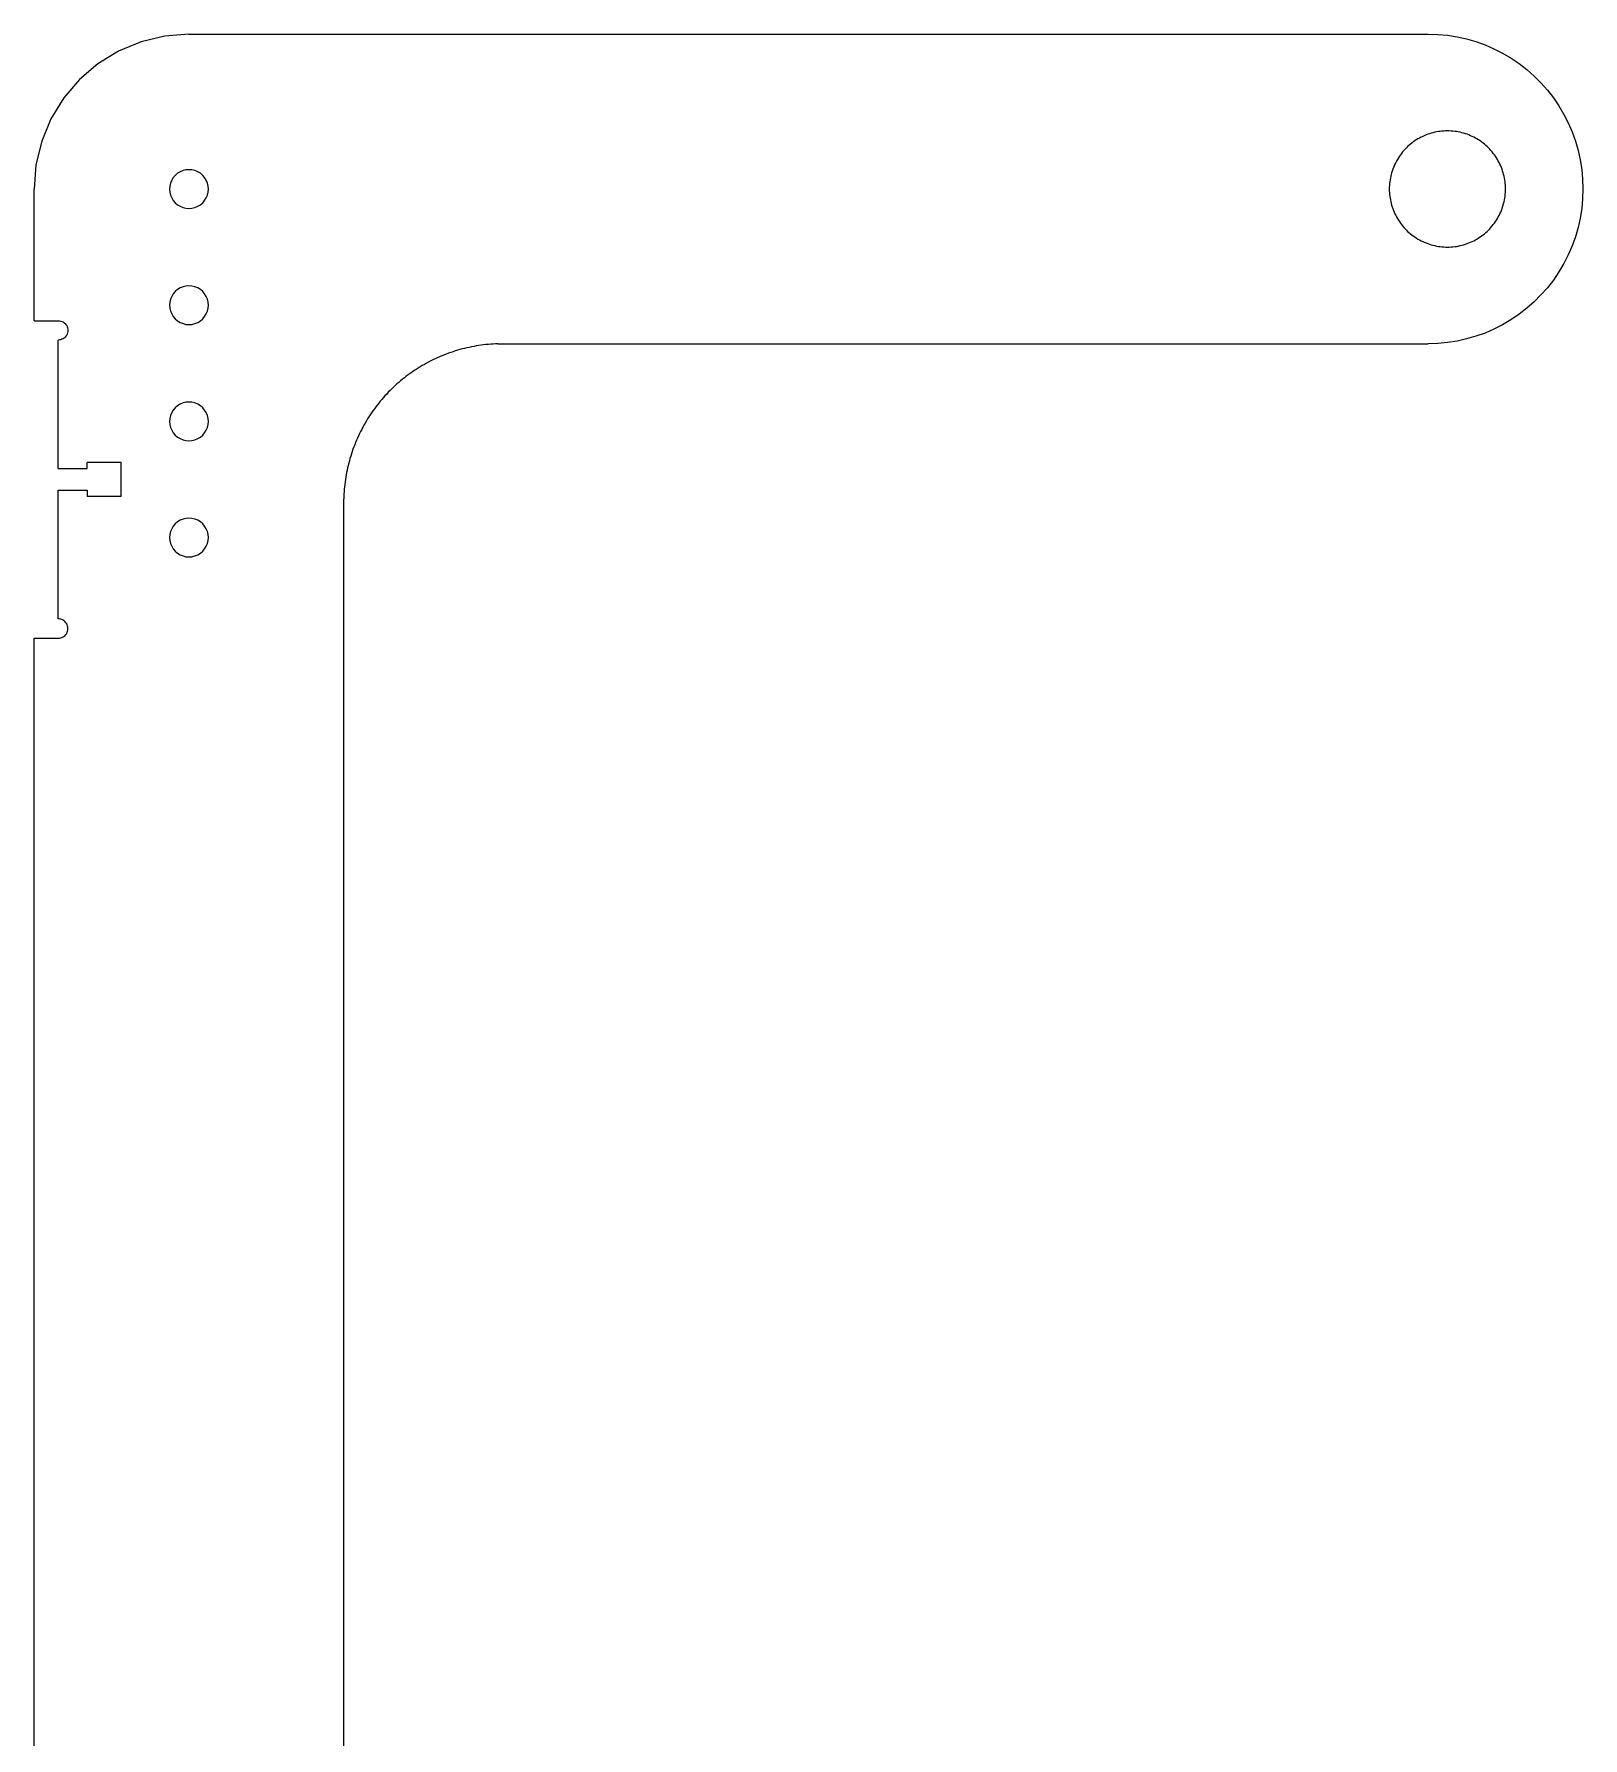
# Model space of a CAD drawing. Extents: x -100 to 100, y -46 to 46.
# Drawn here: x 29.6 to 49.6, y 23.92 to 45.92 of the extents above; entities that cross this region are included whole.
import ezdxf

# ---------------------------------------------------------------- set-up
doc = ezdxf.new("R2010")
doc.units = 0
doc.header["$MEASUREMENT"] = 0
doc.layers.get('0').update_dxf_attribs({"linetype": 'CONTINUOUS'})

msp = doc.modelspace()

# ---------------------------------------------------------------- linework, layer by layer
for p, q in [((30.982, 45.818), (30.692, 45.698)), ((31.287, 45.892), (30.982, 45.818)), ((31.6, 45.916), (31.287, 45.892)), ((31.6, 45.916), (47.6, 45.917)), ((47.6, 45.917), (47.725, 45.913)), ((47.725, 45.913), (47.851, 45.901)), ((47.851, 45.901), (47.975, 45.882)), ((47.975, 45.882), (48.097, 45.854)), ((48.097, 45.854), (48.218, 45.819)), ((48.218, 45.819), (48.336, 45.777)), ((48.336, 45.777), (48.451, 45.727)), ((30.692, 45.698), (30.424, 45.534)), ((48.451, 45.727), (48.563, 45.67)), ((48.563, 45.67), (48.672, 45.606)), ((48.672, 45.606), (48.775, 45.535)), ((30.186, 45.331), (29.982, 45.092)), ((30.424, 45.534), (30.186, 45.331)), ((48.775, 45.535), (48.875, 45.458)), ((48.875, 45.458), (48.969, 45.375)), ((48.969, 45.375), (49.058, 45.286)), ((49.058, 45.286), (49.141, 45.192)), ((49.141, 45.192), (49.218, 45.093)), ((29.982, 45.092), (29.818, 44.824)), ((49.218, 45.093), (49.289, 44.989)), ((49.289, 44.989), (49.353, 44.88)), ((49.353, 44.88), (49.41, 44.769)), ((29.818, 44.824), (29.698, 44.534)), ((47.756, 44.661), (47.733, 44.658)), ((47.779, 44.664), (47.756, 44.661)), ((47.803, 44.665), (47.779, 44.664)), ((47.826, 44.667), (47.803, 44.665)), ((47.85, 44.667), (47.826, 44.667)), ((47.873, 44.667), (47.85, 44.667)), ((47.897, 44.665), (47.873, 44.667)), ((47.92, 44.664), (47.897, 44.665)), ((47.944, 44.661), (47.92, 44.664)), ((47.967, 44.658), (47.944, 44.661)), ((49.41, 44.769), (49.459, 44.653)), ((29.698, 44.534), (29.624, 44.229)), ((47.32, 44.447), (47.303, 44.43)), ((47.336, 44.464), (47.32, 44.447)), ((47.354, 44.48), (47.336, 44.464)), ((47.372, 44.495), (47.354, 44.48)), ((47.39, 44.51), (47.372, 44.495)), ((47.409, 44.524), (47.39, 44.51)), ((47.428, 44.537), (47.409, 44.524)), ((47.448, 44.55), (47.428, 44.537)), ((47.468, 44.563), (47.448, 44.55)), ((47.489, 44.574), (47.468, 44.563)), ((47.509, 44.585), (47.489, 44.574)), ((47.531, 44.596), (47.509, 44.585)), ((47.552, 44.605), (47.531, 44.596)), ((47.574, 44.614), (47.552, 44.605)), ((47.596, 44.623), (47.574, 44.614)), ((47.618, 44.63), (47.596, 44.623)), ((47.641, 44.637), (47.618, 44.63)), ((47.663, 44.643), (47.641, 44.637)), ((47.686, 44.649), (47.663, 44.643)), ((47.709, 44.654), (47.686, 44.649)), ((47.733, 44.658), (47.709, 44.654)), ((47.99, 44.654), (47.967, 44.658)), ((48.013, 44.649), (47.99, 44.654)), ((48.036, 44.643), (48.013, 44.649)), ((48.059, 44.637), (48.036, 44.643)), ((48.082, 44.63), (48.059, 44.637)), ((48.104, 44.623), (48.082, 44.63)), ((48.126, 44.614), (48.104, 44.623)), ((48.148, 44.605), (48.126, 44.614)), ((48.169, 44.596), (48.148, 44.605)), ((48.19, 44.585), (48.169, 44.596)), ((48.211, 44.574), (48.19, 44.585)), ((48.232, 44.563), (48.211, 44.574)), ((48.252, 44.55), (48.232, 44.563)), ((48.271, 44.537), (48.252, 44.55)), ((48.291, 44.524), (48.271, 44.537)), ((48.31, 44.51), (48.291, 44.524)), ((48.328, 44.495), (48.31, 44.51)), ((48.346, 44.48), (48.328, 44.495)), ((48.363, 44.464), (48.346, 44.48)), ((48.38, 44.447), (48.363, 44.464)), ((48.397, 44.43), (48.38, 44.447)), ((49.459, 44.653), (49.502, 44.535)), ((49.502, 44.535), (49.537, 44.414)), ((29.624, 44.229), (29.6, 43.916)), ((47.171, 44.236), (47.162, 44.215)), ((47.182, 44.257), (47.171, 44.236)), ((47.193, 44.278), (47.182, 44.257)), ((47.204, 44.299), (47.193, 44.278)), ((47.217, 44.319), (47.204, 44.299)), ((47.23, 44.339), (47.217, 44.319)), ((47.243, 44.358), (47.23, 44.339)), ((47.257, 44.377), (47.243, 44.358)), ((47.272, 44.395), (47.257, 44.377)), ((47.287, 44.413), (47.272, 44.395)), ((47.303, 44.43), (47.287, 44.413)), ((48.412, 44.413), (48.397, 44.43)), ((48.428, 44.395), (48.412, 44.413)), ((48.443, 44.377), (48.428, 44.395)), ((48.457, 44.358), (48.443, 44.377)), ((48.47, 44.339), (48.457, 44.358)), ((48.483, 44.319), (48.47, 44.339)), ((48.495, 44.299), (48.483, 44.319)), ((48.507, 44.278), (48.495, 44.299)), ((48.518, 44.257), (48.507, 44.278)), ((48.529, 44.236), (48.518, 44.257)), ((48.538, 44.215), (48.529, 44.236)), ((49.537, 44.414), (49.564, 44.292)), ((49.564, 44.292), (49.584, 44.168)), ((31.377, 44.03), (31.362, 43.994)), ((31.398, 44.063), (31.377, 44.03)), ((31.423, 44.093), (31.398, 44.063)), ((31.453, 44.119), (31.423, 44.093)), ((31.486, 44.139), (31.453, 44.119)), ((31.523, 44.154), (31.486, 44.139)), ((31.561, 44.163), (31.523, 44.154)), ((31.6, 44.166), (31.561, 44.163)), ((31.639, 44.163), (31.6, 44.166)), ((31.677, 44.154), (31.639, 44.163)), ((31.713, 44.139), (31.677, 44.154)), ((31.747, 44.119), (31.713, 44.139)), ((31.777, 44.093), (31.747, 44.119)), ((31.802, 44.063), (31.777, 44.093)), ((31.823, 44.03), (31.802, 44.063)), ((31.838, 43.994), (31.823, 44.03)), ((47.106, 44.011), (47.103, 43.988)), ((47.109, 44.034), (47.106, 44.011)), ((47.113, 44.057), (47.109, 44.034)), ((47.118, 44.081), (47.113, 44.057)), ((47.123, 44.103), (47.118, 44.081)), ((47.13, 44.126), (47.123, 44.103)), ((47.137, 44.149), (47.13, 44.126)), ((47.144, 44.171), (47.137, 44.149)), ((47.153, 44.193), (47.144, 44.171)), ((47.162, 44.215), (47.153, 44.193)), ((48.547, 44.193), (48.538, 44.215)), ((48.556, 44.171), (48.547, 44.193)), ((48.563, 44.149), (48.556, 44.171)), ((48.57, 44.126), (48.563, 44.149)), ((48.576, 44.103), (48.57, 44.126)), ((48.582, 44.081), (48.576, 44.103)), ((48.587, 44.057), (48.582, 44.081)), ((48.591, 44.034), (48.587, 44.057)), ((48.594, 44.011), (48.591, 44.034)), ((48.597, 43.988), (48.594, 44.011)), ((49.584, 44.168), (49.596, 44.043)), ((49.596, 44.043), (49.6, 43.917)), ((29.6, 42.216), (29.6, 43.916)), ((31.353, 43.955), (31.35, 43.916)), ((31.35, 43.916), (31.353, 43.877)), ((31.362, 43.994), (31.353, 43.955)), ((31.353, 43.877), (31.362, 43.839)), ((31.362, 43.839), (31.377, 43.803)), ((31.377, 43.803), (31.398, 43.769)), ((31.802, 43.769), (31.823, 43.803)), ((31.823, 43.803), (31.838, 43.839)), ((31.847, 43.955), (31.838, 43.994)), ((31.838, 43.839), (31.847, 43.877)), ((31.85, 43.916), (31.847, 43.955)), ((31.847, 43.877), (31.85, 43.916)), ((47.101, 43.964), (47.1, 43.941)), ((47.1, 43.941), (47.1, 43.917)), ((47.1, 43.917), (47.1, 43.893)), ((47.1, 43.893), (47.101, 43.87)), ((47.103, 43.988), (47.101, 43.964)), ((47.101, 43.87), (47.103, 43.846)), ((47.103, 43.846), (47.106, 43.823)), ((47.106, 43.823), (47.109, 43.8)), ((47.109, 43.8), (47.113, 43.776)), ((48.587, 43.776), (48.591, 43.8)), ((48.591, 43.8), (48.594, 43.823)), ((48.594, 43.823), (48.597, 43.846)), ((48.598, 43.964), (48.597, 43.988)), ((48.597, 43.846), (48.598, 43.87)), ((48.6, 43.941), (48.598, 43.964)), ((48.598, 43.87), (48.6, 43.893)), ((48.6, 43.917), (48.6, 43.941)), ((48.6, 43.893), (48.6, 43.917)), ((49.596, 43.791), (49.584, 43.666)), ((49.6, 43.917), (49.596, 43.791)), ((31.398, 43.769), (31.423, 43.74)), ((31.423, 43.74), (31.453, 43.714)), ((31.453, 43.714), (31.486, 43.694)), ((31.486, 43.694), (31.523, 43.679)), ((31.523, 43.679), (31.561, 43.669)), ((31.561, 43.669), (31.6, 43.666)), ((31.6, 43.666), (31.639, 43.669)), ((31.639, 43.669), (31.677, 43.679)), ((31.677, 43.679), (31.713, 43.694)), ((31.713, 43.694), (31.747, 43.714)), ((31.747, 43.714), (31.777, 43.74)), ((31.777, 43.74), (31.802, 43.769)), ((47.113, 43.776), (47.118, 43.753)), ((47.118, 43.753), (47.123, 43.73)), ((47.123, 43.73), (47.13, 43.708)), ((47.13, 43.708), (47.137, 43.685)), ((47.137, 43.685), (47.144, 43.663)), ((47.144, 43.663), (47.153, 43.641)), ((47.153, 43.641), (47.162, 43.619)), ((47.162, 43.619), (47.171, 43.598)), ((47.171, 43.598), (47.182, 43.576)), ((47.182, 43.576), (47.193, 43.556)), ((48.507, 43.556), (48.518, 43.576)), ((48.518, 43.576), (48.529, 43.598)), ((48.529, 43.598), (48.538, 43.619)), ((48.538, 43.619), (48.547, 43.641)), ((48.547, 43.641), (48.556, 43.663)), ((48.556, 43.663), (48.563, 43.685)), ((48.563, 43.685), (48.57, 43.708)), ((48.57, 43.708), (48.576, 43.73)), ((48.576, 43.73), (48.582, 43.753)), ((48.582, 43.753), (48.587, 43.776)), ((49.584, 43.666), (49.564, 43.542)), ((47.193, 43.556), (47.204, 43.535)), ((47.204, 43.535), (47.217, 43.515)), ((47.217, 43.515), (47.23, 43.495)), ((47.23, 43.495), (47.243, 43.476)), ((47.243, 43.476), (47.257, 43.457)), ((47.257, 43.457), (47.272, 43.439)), ((47.272, 43.439), (47.287, 43.421)), ((47.287, 43.421), (47.303, 43.404)), ((47.303, 43.404), (47.32, 43.387)), ((47.32, 43.387), (47.336, 43.37)), ((47.336, 43.37), (47.354, 43.354)), ((47.354, 43.354), (47.372, 43.339)), ((48.328, 43.339), (48.346, 43.354)), ((48.346, 43.354), (48.363, 43.37)), ((48.363, 43.37), (48.38, 43.387)), ((48.38, 43.387), (48.397, 43.404)), ((48.397, 43.404), (48.412, 43.421)), ((48.412, 43.421), (48.428, 43.439)), ((48.428, 43.439), (48.443, 43.457)), ((48.443, 43.457), (48.457, 43.476)), ((48.457, 43.476), (48.47, 43.495)), ((48.47, 43.495), (48.483, 43.515)), ((48.483, 43.515), (48.495, 43.535)), ((48.495, 43.535), (48.507, 43.556)), ((49.537, 43.42), (49.502, 43.299)), ((49.564, 43.542), (49.537, 43.42)), ((47.372, 43.339), (47.39, 43.324)), ((47.39, 43.324), (47.409, 43.31)), ((47.409, 43.31), (47.428, 43.297)), ((47.428, 43.297), (47.448, 43.284)), ((47.448, 43.284), (47.468, 43.271)), ((47.468, 43.271), (47.489, 43.26)), ((47.489, 43.26), (47.509, 43.249)), ((47.509, 43.249), (47.531, 43.238)), ((47.531, 43.238), (47.552, 43.229)), ((47.552, 43.229), (47.574, 43.22)), ((47.574, 43.22), (47.596, 43.211)), ((47.596, 43.211), (47.618, 43.204)), ((47.618, 43.204), (47.641, 43.197)), ((47.641, 43.197), (47.663, 43.191)), ((47.663, 43.191), (47.686, 43.185)), ((47.686, 43.185), (47.709, 43.18)), ((47.709, 43.18), (47.733, 43.176)), ((47.733, 43.176), (47.756, 43.173)), ((47.756, 43.173), (47.779, 43.17)), ((47.779, 43.17), (47.803, 43.168)), ((47.803, 43.168), (47.826, 43.167)), ((47.826, 43.167), (47.85, 43.167)), ((47.85, 43.167), (47.873, 43.167)), ((47.873, 43.167), (47.897, 43.168)), ((47.897, 43.168), (47.92, 43.17)), ((47.92, 43.17), (47.944, 43.173)), ((47.944, 43.173), (47.967, 43.176)), ((47.967, 43.176), (47.99, 43.18)), ((47.99, 43.18), (48.013, 43.185)), ((48.013, 43.185), (48.036, 43.191)), ((48.036, 43.191), (48.059, 43.197)), ((48.059, 43.197), (48.082, 43.204)), ((48.082, 43.204), (48.104, 43.211)), ((48.104, 43.211), (48.126, 43.22)), ((48.126, 43.22), (48.148, 43.229)), ((48.148, 43.229), (48.169, 43.238)), ((48.169, 43.238), (48.19, 43.249)), ((48.19, 43.249), (48.211, 43.26)), ((48.211, 43.26), (48.232, 43.271)), ((48.232, 43.271), (48.252, 43.284)), ((48.252, 43.284), (48.271, 43.297)), ((48.271, 43.297), (48.291, 43.31)), ((48.291, 43.31), (48.31, 43.324)), ((48.31, 43.324), (48.328, 43.339)), ((49.459, 43.181), (49.41, 43.065)), ((49.502, 43.299), (49.459, 43.181)), ((49.353, 42.953), (49.289, 42.845)), ((49.41, 43.065), (49.353, 42.953)), ((49.218, 42.741), (49.141, 42.642)), ((49.289, 42.845), (49.218, 42.741)), ((31.362, 42.494), (31.353, 42.455)), ((31.377, 42.53), (31.362, 42.494)), ((31.398, 42.563), (31.377, 42.53)), ((31.423, 42.593), (31.398, 42.563)), ((31.453, 42.619), (31.423, 42.593)), ((31.486, 42.639), (31.453, 42.619)), ((31.523, 42.654), (31.486, 42.639)), ((31.561, 42.663), (31.523, 42.654)), ((31.6, 42.666), (31.561, 42.663)), ((31.639, 42.663), (31.6, 42.666)), ((31.677, 42.654), (31.639, 42.663)), ((31.713, 42.639), (31.677, 42.654)), ((31.747, 42.619), (31.713, 42.639)), ((31.777, 42.593), (31.747, 42.619)), ((31.802, 42.563), (31.777, 42.593)), ((31.823, 42.53), (31.802, 42.563)), ((31.838, 42.494), (31.823, 42.53)), ((31.847, 42.455), (31.838, 42.494)), ((49.058, 42.548), (48.969, 42.459)), ((49.141, 42.642), (49.058, 42.548)), ((31.353, 42.455), (31.35, 42.416)), ((31.35, 42.416), (31.353, 42.377)), ((31.353, 42.377), (31.362, 42.339)), ((31.362, 42.339), (31.377, 42.303)), ((31.377, 42.303), (31.398, 42.269)), ((31.398, 42.269), (31.423, 42.24)), ((31.777, 42.24), (31.802, 42.269)), ((31.802, 42.269), (31.823, 42.303)), ((31.823, 42.303), (31.838, 42.339)), ((31.838, 42.339), (31.847, 42.377)), ((31.85, 42.416), (31.847, 42.455)), ((31.847, 42.377), (31.85, 42.416)), ((48.775, 42.299), (48.671, 42.228)), ((48.875, 42.376), (48.775, 42.299)), ((48.969, 42.459), (48.875, 42.376)), ((29.6, 42.216), (29.912, 42.216)), ((29.912, 42.216), (29.929, 42.215)), ((29.929, 42.215), (29.945, 42.212)), ((29.945, 42.212), (29.96, 42.207)), ((29.96, 42.207), (29.975, 42.2)), ((29.975, 42.2), (29.988, 42.19)), ((29.988, 42.19), (30.001, 42.18)), ((30.001, 42.18), (30.011, 42.167)), ((30.011, 42.167), (30.021, 42.154)), ((30.021, 42.029), (30.011, 42.015)), ((30.021, 42.154), (30.028, 42.139)), ((30.028, 42.043), (30.021, 42.029)), ((30.028, 42.139), (30.033, 42.124)), ((30.033, 42.059), (30.028, 42.043)), ((30.033, 42.124), (30.036, 42.108)), ((30.036, 42.075), (30.033, 42.059)), ((30.036, 42.108), (30.037, 42.091)), ((30.037, 42.091), (30.036, 42.075)), ((31.423, 42.24), (31.453, 42.214)), ((31.453, 42.214), (31.486, 42.194)), ((31.486, 42.194), (31.523, 42.179)), ((31.523, 42.179), (31.561, 42.169)), ((31.561, 42.169), (31.6, 42.166)), ((31.6, 42.166), (31.639, 42.169)), ((31.639, 42.169), (31.677, 42.179)), ((31.677, 42.179), (31.713, 42.194)), ((31.713, 42.194), (31.747, 42.214)), ((31.747, 42.214), (31.777, 42.24)), ((48.336, 42.057), (48.218, 42.015)), ((48.451, 42.107), (48.336, 42.057)), ((48.563, 42.164), (48.451, 42.107)), ((48.671, 42.228), (48.563, 42.164)), ((29.929, 41.967), (29.912, 41.966)), ((29.912, 40.307), (29.912, 41.966)), ((29.945, 41.971), (29.929, 41.967)), ((29.96, 41.976), (29.945, 41.971)), ((29.975, 41.983), (29.96, 41.976)), ((29.988, 41.992), (29.975, 41.983)), ((30.001, 42.003), (29.988, 41.992)), ((30.011, 42.015), (30.001, 42.003)), ((34.98, 41.806), (34.951, 41.795)), ((35.01, 41.815), (34.98, 41.806)), ((35.039, 41.825), (35.01, 41.815)), ((35.069, 41.834), (35.039, 41.825)), ((35.099, 41.843), (35.069, 41.834)), ((35.129, 41.851), (35.099, 41.843)), ((35.159, 41.858), (35.129, 41.851)), ((35.189, 41.866), (35.159, 41.858)), ((35.22, 41.872), (35.189, 41.866)), ((35.25, 41.879), (35.22, 41.872)), ((35.281, 41.884), (35.25, 41.879)), ((35.312, 41.89), (35.281, 41.884)), ((35.342, 41.895), (35.312, 41.89)), ((35.373, 41.899), (35.342, 41.895)), ((35.404, 41.903), (35.373, 41.899)), ((35.435, 41.907), (35.404, 41.903)), ((35.466, 41.91), (35.435, 41.907)), ((35.497, 41.912), (35.466, 41.91)), ((35.528, 41.914), (35.497, 41.912)), ((35.559, 41.916), (35.528, 41.914)), ((35.59, 41.917), (35.559, 41.916)), ((35.59, 41.917), (47.6, 41.917)), ((47.725, 41.921), (47.6, 41.917)), ((47.85, 41.933), (47.725, 41.921)), ((47.975, 41.952), (47.85, 41.933)), ((48.097, 41.98), (47.975, 41.952)), ((48.218, 42.015), (48.097, 41.98)), ((34.534, 41.588), (34.508, 41.571)), ((34.56, 41.604), (34.534, 41.588)), ((34.586, 41.621), (34.56, 41.604)), ((34.613, 41.637), (34.586, 41.621)), ((34.64, 41.652), (34.613, 41.637)), ((34.667, 41.667), (34.64, 41.652)), ((34.695, 41.682), (34.667, 41.667)), ((34.722, 41.696), (34.695, 41.682)), ((34.75, 41.71), (34.722, 41.696)), ((34.778, 41.724), (34.75, 41.71)), ((34.807, 41.737), (34.778, 41.724)), ((34.835, 41.749), (34.807, 41.737)), ((34.864, 41.761), (34.835, 41.749)), ((34.893, 41.773), (34.864, 41.761)), ((34.922, 41.784), (34.893, 41.773)), ((34.951, 41.795), (34.922, 41.784)), ((34.263, 41.378), (34.24, 41.357)), ((34.286, 41.399), (34.263, 41.378)), ((34.31, 41.42), (34.286, 41.399)), ((34.333, 41.44), (34.31, 41.42)), ((34.357, 41.46), (34.333, 41.44)), ((34.382, 41.479), (34.357, 41.46)), ((34.406, 41.498), (34.382, 41.479)), ((34.431, 41.517), (34.406, 41.498)), ((34.456, 41.535), (34.431, 41.517)), ((34.482, 41.553), (34.456, 41.535)), ((34.508, 41.571), (34.482, 41.553)), ((31.523, 41.154), (31.486, 41.139)), ((31.561, 41.163), (31.523, 41.154)), ((31.6, 41.166), (31.561, 41.163)), ((31.639, 41.163), (31.6, 41.166)), ((31.677, 41.154), (31.639, 41.163)), ((31.713, 41.139), (31.677, 41.154)), ((34.051, 41.152), (34.031, 41.127)), ((34.07, 41.176), (34.051, 41.152)), ((34.09, 41.199), (34.07, 41.176)), ((34.111, 41.223), (34.09, 41.199)), ((34.131, 41.246), (34.111, 41.223)), ((34.153, 41.269), (34.131, 41.246)), ((34.174, 41.292), (34.153, 41.269)), ((34.196, 41.314), (34.174, 41.292)), ((34.218, 41.336), (34.196, 41.314)), ((34.24, 41.357), (34.218, 41.336)), ((31.353, 40.955), (31.35, 40.916)), ((31.362, 40.994), (31.353, 40.955)), ((31.377, 41.03), (31.362, 40.994)), ((31.398, 41.063), (31.377, 41.03)), ((31.423, 41.093), (31.398, 41.063)), ((31.453, 41.119), (31.423, 41.093)), ((31.486, 41.139), (31.453, 41.119)), ((31.747, 41.119), (31.713, 41.139)), ((31.777, 41.093), (31.747, 41.119)), ((31.802, 41.063), (31.777, 41.093)), ((31.823, 41.03), (31.802, 41.063)), ((31.838, 40.994), (31.823, 41.03)), ((31.847, 40.955), (31.838, 40.994)), ((31.85, 40.916), (31.847, 40.955)), ((33.891, 40.922), (33.875, 40.895)), ((33.907, 40.949), (33.891, 40.922)), ((33.923, 40.975), (33.907, 40.949)), ((33.94, 41.001), (33.923, 40.975)), ((33.958, 41.027), (33.94, 41.001)), ((33.976, 41.052), (33.958, 41.027)), ((33.994, 41.077), (33.976, 41.052)), ((34.012, 41.102), (33.994, 41.077)), ((34.031, 41.127), (34.012, 41.102)), ((31.35, 40.916), (31.353, 40.877)), ((31.353, 40.877), (31.362, 40.839)), ((31.362, 40.839), (31.377, 40.803)), ((31.377, 40.803), (31.398, 40.769)), ((31.398, 40.769), (31.423, 40.74)), ((31.423, 40.74), (31.453, 40.714)), ((31.453, 40.714), (31.486, 40.694)), ((31.713, 40.694), (31.747, 40.714)), ((31.747, 40.714), (31.777, 40.74)), ((31.777, 40.74), (31.802, 40.769)), ((31.802, 40.769), (31.823, 40.803)), ((31.823, 40.803), (31.838, 40.839)), ((31.838, 40.839), (31.847, 40.877)), ((31.847, 40.877), (31.85, 40.916)), ((33.776, 40.701), (33.763, 40.673)), ((33.789, 40.73), (33.776, 40.701)), ((33.802, 40.758), (33.789, 40.73)), ((33.816, 40.786), (33.802, 40.758)), ((33.83, 40.813), (33.816, 40.786)), ((33.844, 40.841), (33.83, 40.813)), ((33.859, 40.868), (33.844, 40.841)), ((33.875, 40.895), (33.859, 40.868)), ((31.486, 40.694), (31.523, 40.679)), ((31.523, 40.679), (31.561, 40.669)), ((31.561, 40.669), (31.6, 40.666)), ((31.6, 40.666), (31.639, 40.669)), ((31.639, 40.669), (31.677, 40.679)), ((31.677, 40.679), (31.713, 40.694)), ((33.698, 40.498), (33.688, 40.468)), ((33.708, 40.527), (33.698, 40.498)), ((33.718, 40.557), (33.708, 40.527)), ((33.728, 40.586), (33.718, 40.557)), ((33.74, 40.615), (33.728, 40.586)), ((33.751, 40.644), (33.74, 40.615)), ((33.763, 40.673), (33.751, 40.644)), ((29.912, 40.307), (30.287, 40.307)), ((30.287, 40.307), (30.287, 40.385)), ((30.725, 40.385), (30.287, 40.385)), ((30.725, 39.948), (30.725, 40.385)), ((33.642, 40.287), (33.636, 40.257)), ((33.648, 40.318), (33.642, 40.287)), ((33.655, 40.348), (33.648, 40.318)), ((33.663, 40.378), (33.655, 40.348)), ((33.671, 40.408), (33.663, 40.378)), ((33.679, 40.438), (33.671, 40.408)), ((33.688, 40.468), (33.679, 40.438)), ((33.606, 40.041), (33.603, 40.01)), ((33.608, 40.072), (33.606, 40.041)), ((33.612, 40.103), (33.608, 40.072)), ((33.616, 40.134), (33.612, 40.103)), ((33.62, 40.165), (33.616, 40.134)), ((33.625, 40.196), (33.62, 40.165)), ((33.63, 40.226), (33.625, 40.196)), ((33.636, 40.257), (33.63, 40.226)), ((29.912, 40.026), (30.287, 40.026)), ((29.912, 38.366), (29.912, 40.026)), ((30.287, 40.026), (30.287, 39.948)), ((30.725, 39.948), (30.287, 39.948)), ((33.6, 39.948), (33.599, 39.917)), ((33.599, 7.917), (33.599, 39.917)), ((33.601, 39.979), (33.6, 39.948)), ((33.603, 40.01), (33.601, 39.979)), ((31.453, 39.619), (31.423, 39.593)), ((31.486, 39.639), (31.453, 39.619)), ((31.523, 39.654), (31.486, 39.639)), ((31.561, 39.663), (31.523, 39.654)), ((31.6, 39.666), (31.561, 39.663)), ((31.639, 39.663), (31.6, 39.666)), ((31.677, 39.654), (31.639, 39.663)), ((31.713, 39.639), (31.677, 39.654)), ((31.747, 39.619), (31.713, 39.639)), ((31.777, 39.593), (31.747, 39.619)), ((31.353, 39.455), (31.35, 39.416)), ((31.35, 39.416), (31.353, 39.377)), ((31.362, 39.494), (31.353, 39.455)), ((31.377, 39.53), (31.362, 39.494)), ((31.398, 39.563), (31.377, 39.53)), ((31.423, 39.593), (31.398, 39.563)), ((31.802, 39.563), (31.777, 39.593)), ((31.823, 39.53), (31.802, 39.563)), ((31.838, 39.494), (31.823, 39.53)), ((31.847, 39.455), (31.838, 39.494)), ((31.85, 39.416), (31.847, 39.455)), ((31.847, 39.377), (31.85, 39.416)), ((31.353, 39.377), (31.362, 39.339)), ((31.362, 39.339), (31.377, 39.303)), ((31.377, 39.303), (31.398, 39.269)), ((31.398, 39.269), (31.423, 39.24)), ((31.423, 39.24), (31.453, 39.214)), ((31.453, 39.214), (31.486, 39.194)), ((31.486, 39.194), (31.523, 39.179)), ((31.523, 39.179), (31.561, 39.169)), ((31.561, 39.169), (31.6, 39.166)), ((31.6, 39.166), (31.639, 39.169)), ((31.639, 39.169), (31.677, 39.179)), ((31.677, 39.179), (31.713, 39.194)), ((31.713, 39.194), (31.747, 39.214)), ((31.747, 39.214), (31.777, 39.24)), ((31.777, 39.24), (31.802, 39.269)), ((31.802, 39.269), (31.823, 39.303)), ((31.823, 39.303), (31.838, 39.339)), ((31.838, 39.339), (31.847, 39.377)), ((29.929, 38.365), (29.912, 38.366)), ((29.945, 38.362), (29.929, 38.365)), ((29.96, 38.357), (29.945, 38.362)), ((29.975, 38.35), (29.96, 38.357)), ((29.988, 38.34), (29.975, 38.35)), ((30.001, 38.33), (29.988, 38.34)), ((30.011, 38.317), (30.001, 38.33)), ((30.021, 38.304), (30.011, 38.317)), ((30.028, 38.289), (30.021, 38.304)), ((30.033, 38.274), (30.028, 38.289)), ((29.6, 38.116), (29.912, 38.116)), ((29.6, 6.464), (29.6, 38.116)), ((29.912, 38.116), (29.929, 38.117)), ((29.929, 38.117), (29.945, 38.121)), ((29.945, 38.121), (29.96, 38.126)), ((29.96, 38.126), (29.975, 38.133)), ((29.975, 38.133), (29.988, 38.142)), ((29.988, 38.142), (30.001, 38.153)), ((30.001, 38.153), (30.011, 38.165)), ((30.011, 38.165), (30.021, 38.179)), ((30.021, 38.179), (30.028, 38.193)), ((30.028, 38.193), (30.033, 38.209)), ((30.036, 38.258), (30.033, 38.274)), ((30.033, 38.209), (30.036, 38.225)), ((30.037, 38.241), (30.036, 38.258)), ((30.036, 38.225), (30.037, 38.241))]:
    msp.add_line(p, q)

doc.saveas('drawing.dxf')
